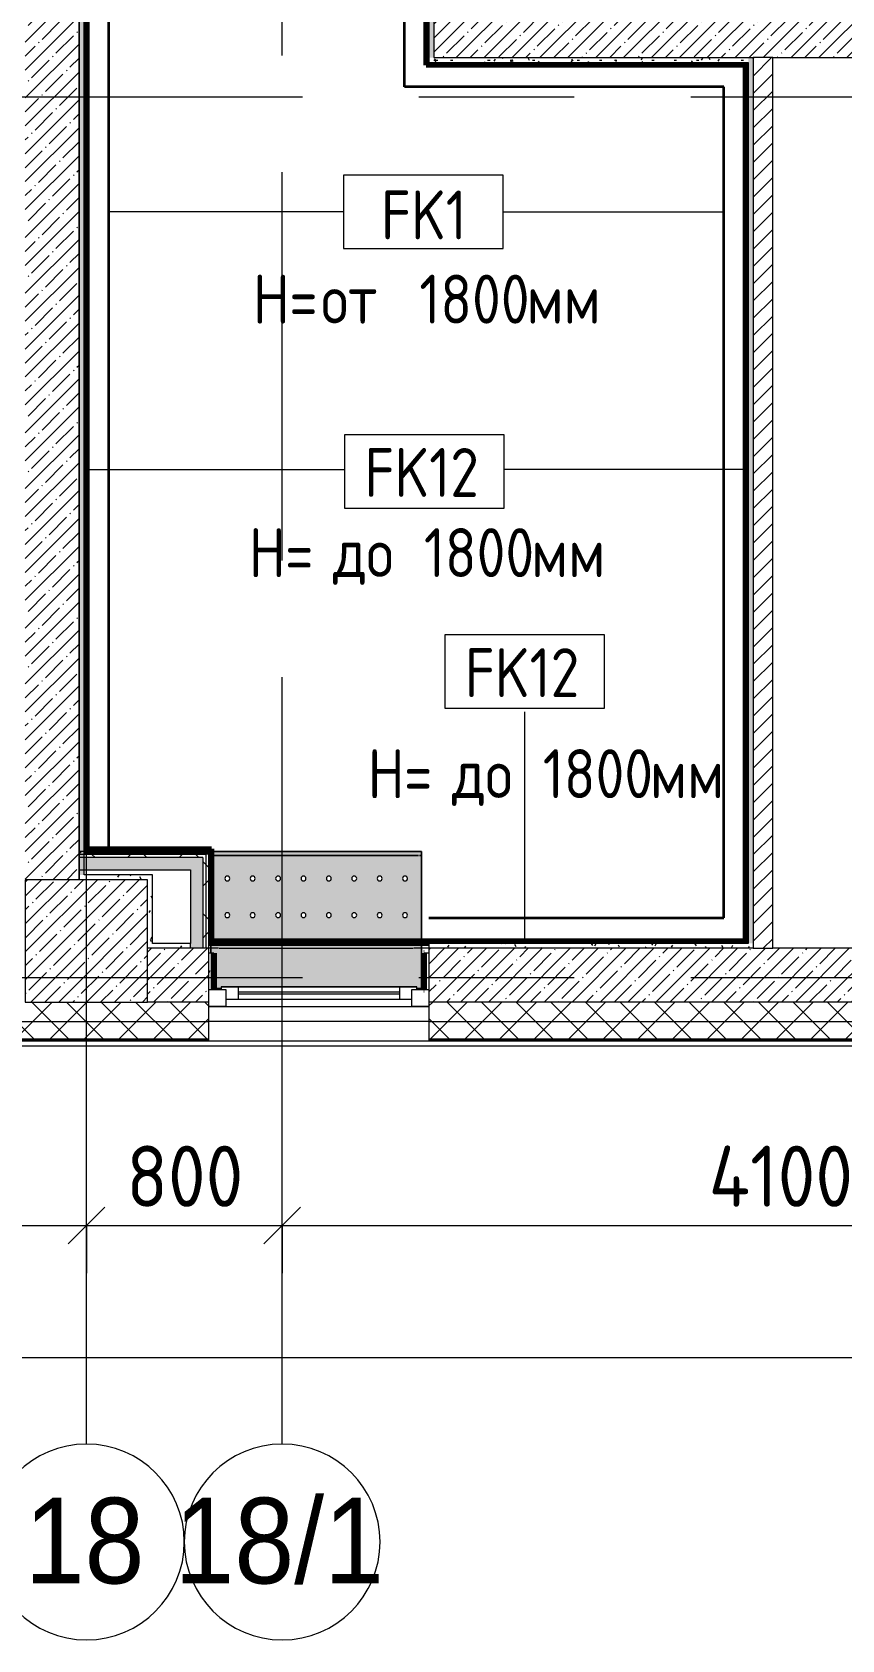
# Model space of a CAD drawing. Header units: millimetres. Extents: x 35144 to 233944, y -8553 to 29000.
# Drawn here: x 65438 to 68748, y -2706 to 3864 of the extents above; entities that cross this region are included whole.
import ezdxf

# ---------------------------------------------------------------- set-up
doc = ezdxf.new("R2010")
doc.units = ezdxf.units.MM
doc.linetypes.add('Осевая', pattern=[3175, 635, -476.25, 1587.5, -476.25])
for name, color, linetype, lineweight in [('A-ANNO-DIMS', 7, 'Continuous', 9), ('A-ANNO-DIMS-100', 7, 'Continuous', 9), ('A-DETL', 7, 'Continuous', 9), ('A-DETL-1', 7, 'Continuous', 35), ('A-GLAZ', 7, 'Continuous', 9), ('A-GLAZ-1', 7, 'Continuous', 13), ('A-WALL', 7, 'Continuous', 9), ('A-WALL-IDEN', 7, 'Continuous', 9), ('I-WALL', 7, 'Continuous', 9), ('S-COLS', 7, 'Continuous', 9), ('Оси', 7, 'Continuous', 9), ('Оси-1', 7, 'Continuous', 20), ('Оси-2', 7, 'Осевая', 9)]:
    doc.layers.add(name, color=color, linetype=linetype, lineweight=lineweight)
for name, color, linetype, lineweight, true_color in [('A-WALL-1', 7, 'Continuous', 9, 0xc0c0c0), ('A-WALL-3', 7, 'Continuous', 9, 0xff80c0), ('G-ANNO-TEXT-1', 7, 'Continuous', 9, 0x3c3c3c), ('I-WALL-24', 7, 'Continuous', 70, 0x3f92ba), ('I-WALL-25', 7, 'Continuous', 70, 0x8bb0bc), ('I-WALL-28', 7, 'Continuous', 80, 0xffd2ff), ('I-WALL-4', 7, 'Continuous', 9, 0x3f92ba), ('I-WALL-6', 7, 'Continuous', 9, 0xc0c0c0), ('I-WALL-7', 7, 'Continuous', 9, 0xcbc7bf), ('I-WALL-8', 7, 'Continuous', 80, 0xff80c0), ('S-WALL-ANLY', 7, 'Continuous', 13, 0x008040), ('S-WALL-ANLY-1', 7, 'Continuous', 5, 0x008040), ('Знаки-1', 9, 'Continuous', 9, 0x808080), ('Знаки-10', 7, 'Continuous', 9, 0xd5d3cf), ('Знаки-4', 7, 'Continuous', 9, 0xaba79f)]:
    doc.layers.add(name, color=color, linetype=linetype, lineweight=lineweight, true_color=true_color)
doc.layers.add('Знаки-3', color=7, linetype='Continuous', lineweight=9, transparency=0.5)
doc.styles.add('Arial', font='arial.ttf', dxfattribs={"width": 0.9, "height": 350})
doc.styles.add('GOST Common', font='GOST_Common.ttf', dxfattribs={"width": 0.9, "height": 200})
doc.styles.add('ISOCPEUR', font='isocpeur.ttf', dxfattribs={"width": 0.9, "height": 250})
doc.dimstyles.new('ISO-2_5_0_9К_БОЛЬШОЙ', dxfattribs={"dimscale": 304.8, "dimtxt": 248.995294, "dimasz": 0.492126, "dimexe": 0.393701, "dimexo": 0.984252, "dimgap": 0, "dimtad": 1, "dimdec": 0, "dimrnd": 10, "dimzin": 0, "dimdsep": 46, "dimtxsty": 'ISOCPEUR', "dimblk1": 'OBLIQUE', "dimblk2": 'OBLIQUE', "dimsah": 1, "dimcen": 0.09, "dimdle": 0.393701, "dimazin": 0, "dimtfac": 1, "dimtdec": 4, "dimtix": 1, "dimtmove": 0, "dimatfit": 3, "dimfxl": 1, "dimtvp": 1, "dimtolj": 1, "dimtzin": 0, "dimarcsym": 2})
doc.dimstyles.new('ISO-2_5_0_9К_БОЛЬШОЙ_1', dxfattribs={"dimscale": 304.8, "dimtxt": 248.995294, "dimasz": 0.492126, "dimexe": 0.393701, "dimexo": 0.984252, "dimgap": 0, "dimtad": 1, "dimdec": 0, "dimrnd": 10, "dimzin": 0, "dimdsep": 46, "dimtxsty": 'ISOCPEUR', "dimblk1": 'OBLIQUE', "dimblk2": 'OBLIQUE', "dimsah": 1, "dimcen": 0.09, "dimdle": 0.393701, "dimazin": 0, "dimtfac": 1, "dimtdec": 4, "dimtix": 1, "dimtmove": 2, "dimatfit": 3, "dimfxl": 1, "dimtvp": 1, "dimtolj": 1, "dimtzin": 0, "dimarcsym": 2})
pattern_1 = [(45, (0, 0), (-57.02463, 57.02463), []), (45, (57.025, 0), (-57.02463, 57.02463), [100.806, -20.161, 3.353, -16.808])]
pattern_2 = [(0, (0, 0), (121.92, 30.48), [10.058, -81.382, 10.058, -81.382, -487.68]), (0, (0, 0), (121.92, 30.48), [-182.88, 10.058, -172.822, 10.058, -81.382, -213.36]), (0, (0, 0), (121.92, 30.48), [-457.2, 10.058, -50.902, 10.058, -142.342]), (120, (45.72, 15.24), (-87.356454, 90.345817), [10.058, -81.382, 10.058, -81.382, -487.68]), (120, (45.72, 15.24), (-87.356454, 90.345817), [-182.88, 10.058, -172.822, 10.058, -81.382, -213.36]), (120, (45.72, 15.24), (-87.356454, 90.345817), [-457.2, 10.058, -50.902, 10.058, -142.342]), (240, (60.96, 76.2), (-34.563546, -120.825817), [10.058, -81.382, 10.058, -81.382, -487.68]), (240, (60.96, 76.2), (-34.563546, -120.825817), [-182.88, 10.058, -172.822, 10.058, -81.382, -213.36]), (240, (60.96, 76.2), (-34.563546, -120.825817), [-457.2, 10.058, -50.902, 10.058, -142.342])]
pattern_3 = [(45, (0, 0), (-106.06602, 106.06602), []), (135, (0, 0), (-106.06602, -106.06602), [])]

# ---------------------------------------------------------------- blocks, each defined once
blk = doc.blocks.new('BSC_Колонна _Прямоугольная - 500х500-V10-План отделки стен 1 этажа в осях 17-23')
at = {"layer": 'S-COLS'}
h = blk.add_hatch(dxfattribs=at)
h.set_pattern_fill('FP_12', color=256, style=0, pattern_type=2)
h.set_pattern_definition([(45, (-65660, -150), (-57.02463, 57.02463), []), (45, (-65602.975, -150), (-57.02463, 57.02463), [100.806, -20.161, 3.353, -16.808])])
h.paths.add_polyline_path([(-250, -250), (250, -250), (250, 250), (-250, 250), (-250, 88)])
for p, q in [((250, 250), (-250, 250)), ((-250, 250), (-250, -250)), ((250, -250), (250, 250)), ((-250, -250), (250, -250))]:
    blk.add_line(p, q, dxfattribs=at)
blk = doc.blocks.new('120_Окно_СКБ_1Ст - 120_Окно_СКБ_1Ст 900х2500_h_-V29-План отделки стен 1 этажа в осях 17-23')
at = {"layer": 'A-GLAZ'}
for p, q in [((450, -57), (-450, -57)), ((-430, -127), (-400, -127)), ((-330, -107), (330, -107)), ((330, -117), (-330, -117)), ((400, -127), (430, -127))]:
    blk.add_line(p, q, dxfattribs=at)
at = {"layer": 'A-GLAZ-1'}
for p, q in [((-450, -127), (-450, -57)), ((-450, -57), (-380, -57)), ((-380, -57), (-380, -127)), ((380, -127), (380, -57)), ((380, -57), (450, -57)), ((450, -57), (450, -127)), ((-380, -127), (-450, -127)), ((-380, -127), (-400, -127)), ((-400, -127), (-400, -137)), ((380, -87), (-380, -87)), ((-380, -87), (-380, -127)), ((-330, -137), (-330, -87)), ((330, -137), (330, -87)), ((380, -127), (380, -87)), ((450, -127), (380, -127)), ((400, -127), (380, -127)), ((400, -137), (400, -127)), ((-400, -137), (400, -137)), ((400, -137), (-400, -137))]:
    blk.add_line(p, q, dxfattribs=at)
blk = doc.blocks.new('Зашивка радиатора_ СУ - Зашивка радиатора  М15-33170478-План отделки стен 1 этажа в осях 17-23')
at = {"layer": 'Знаки-3'}
h = blk.add_hatch(color=256, dxfattribs=at)
h.paths.add_polyline_path([(449, 380.1), (449, 373.6), (-351, 373.6), (-351, 380.1), (-370, 380.1), (-370, -179.9), (488, -178.8), (488, 195.6), (490, 195.6), (490, 235.6), (479, 235.6), (479, 380.1)])
h.paths.add_polyline_path([(319.5, 90.4), (324.5, 89), (328.2, 85.4), (329.5, 80.4), (328.2, 75.4), (324.5, 71.7), (319.5, 70.4), (314.5, 71.7), (310.8, 75.4), (309.5, 80.4), (310.8, 85.4), (314.5, 89), (316.9, 90)])
h.paths.add_polyline_path([(112, 90.4), (117, 89), (120.7, 85.4), (122, 80.4), (120.7, 75.4), (117, 71.7), (112, 70.4), (107, 71.7), (103.3, 75.4), (102, 80.4), (103.3, 85.4), (107, 89), (109.4, 90)])
h.paths.add_polyline_path([(423.2, 90.4), (428.2, 89), (431.9, 85.4), (433.2, 80.4), (431.9, 75.4), (428.2, 71.7), (423.2, 70.4), (418.2, 71.7), (414.6, 75.4), (413.2, 80.4), (414.6, 85.4), (418.2, 89), (420.7, 90)])
h.paths.add_polyline_path([(215.7, 90.4), (220.7, 89), (224.4, 85.4), (225.7, 80.4), (224.4, 75.4), (220.7, 71.7), (215.7, 70.4), (210.7, 71.7), (207.1, 75.4), (205.7, 80.4), (207.1, 85.4), (210.7, 89), (213.2, 90)])
h.paths.add_polyline_path([(-199.3, 90.4), (-194.3, 89), (-190.3, 84.7), (-189.3, 80.4), (-190.6, 75.4), (-194.3, 71.7), (-199.3, 70.4), (-204.3, 71.7), (-207.9, 75.4), (-209.3, 80.4), (-207.9, 85.4), (-204.3, 89), (-201.8, 90)])
h.paths.add_polyline_path([(-95.5, 90.4), (-90.5, 89), (-86.8, 85.4), (-85.5, 80.4), (-86.8, 75.4), (-90.5, 71.7), (-95.5, 70.4), (-100.5, 71.7), (-104.2, 75.4), (-105.5, 80.4), (-104.2, 85.4), (-100.5, 89), (-98.1, 90)])
h.paths.add_polyline_path([(-303, 90.4), (-298, 89), (-294.3, 85.4), (-293, 80.4), (-294.3, 75.4), (-298, 71.7), (-303, 70.4), (-308, 71.7), (-311.7, 75.4), (-313, 80.4), (-311.7, 85.4), (-308, 89), (-305.6, 90)])
h.paths.add_polyline_path([(8.2, 90.4), (13.2, 89), (16.9, 85.4), (18.2, 80.4), (16.9, 75.4), (13.2, 71.7), (8.2, 70.4), (3.2, 71.7), (-0.4, 75.4), (-1.8, 80.4), (-0.4, 85.4), (3.2, 89), (5.7, 90)])
h.paths.add_polyline_path([(215.7, -59.6), (220.7, -61), (224.4, -64.6), (225.7, -69.6), (224.4, -74.6), (220.7, -78.3), (215.7, -79.6), (210.7, -78.3), (207.1, -74.6), (205.7, -69.6), (207.1, -64.6), (210.7, -61), (213.2, -60)])
h.paths.add_polyline_path([(423.2, -59.6), (428.2, -61), (431.9, -64.6), (433.2, -69.6), (431.9, -74.6), (428.2, -78.3), (423.2, -79.6), (418.2, -78.3), (414.6, -74.6), (413.2, -69.6), (414.6, -64.6), (418.2, -61), (420.7, -60)])
h.paths.add_polyline_path([(319.5, -59.6), (324.5, -61), (328.2, -64.6), (329.5, -69.6), (328.2, -74.6), (324.5, -78.3), (319.5, -79.6), (314.5, -78.3), (310.8, -74.6), (309.5, -69.6), (310.8, -64.6), (314.5, -61), (316.9, -60)])
h.paths.add_polyline_path([(112, -59.6), (117, -61), (120.7, -64.6), (122, -69.6), (120.7, -74.6), (117, -78.3), (112, -79.6), (107, -78.3), (103.3, -74.6), (102, -69.6), (103.3, -64.6), (107, -61), (109.4, -60)])
h.paths.add_polyline_path([(8.2, -59.6), (13.2, -61), (16.9, -64.6), (18.2, -69.6), (16.9, -74.6), (13.2, -78.3), (8.2, -79.6), (3.2, -78.3), (-0.4, -74.6), (-1.8, -69.6), (-0.4, -64.6), (3.2, -61), (5.7, -60)])
h.paths.add_polyline_path([(-199.3, -59.6), (-194.3, -61), (-190.3, -65.3), (-189.3, -69.6), (-190.6, -74.6), (-194.3, -78.3), (-199.3, -79.6), (-204.3, -78.3), (-207.9, -74.6), (-209.3, -69.6), (-207.9, -64.6), (-204.3, -61), (-201.8, -60)])
h.paths.add_polyline_path([(-95.5, -59.6), (-90.5, -61), (-86.8, -64.6), (-85.5, -69.6), (-86.8, -74.6), (-90.5, -78.3), (-95.5, -79.6), (-100.5, -78.3), (-104.2, -74.6), (-105.5, -69.6), (-104.2, -64.6), (-100.5, -61), (-98.1, -60)])
h.paths.add_polyline_path([(-303, -59.6), (-298, -61), (-294.3, -64.6), (-293, -69.6), (-294.3, -74.6), (-298, -78.3), (-303, -79.6), (-308, -78.3), (-311.7, -74.6), (-313, -69.6), (-311.7, -64.6), (-308, -61), (-305.6, -60)])
at = {"layer": 'Знаки-1'}
for p, q in [((-351, 380.1), (-370, 380.1)), ((-370, 380.1), (-370, -179.9)), ((479, 380.1), (449, 380.1)), ((490, 195.6), (490, 235.6)), ((-370, -179.9), (488, -179.9))]:
    blk.add_line(p, q, dxfattribs=at)
for centre, start, end in [((-303, 80.4), 0, 180), ((-303, 80.4), 180, 0), ((-199.3, 80.4), 0, 180), ((-199.3, 80.4), 180, 0), ((-95.5, 80.4), 0, 180), ((-95.5, 80.4), 180, 360), ((8.2, 80.4), 0, 180), ((8.2, 80.4), 180, 0), ((112, 80.4), 0, 180), ((112, 80.4), 180, 0), ((215.7, 80.4), 0, 180), ((215.7, 80.4), 180, 0), ((319.5, 80.4), 0, 180), ((319.5, 80.4), 180, 0), ((423.2, 80.4), 0, 180), ((423.2, 80.4), 180, 0), ((-303, -69.6), 0, 180), ((-199.3, -69.6), 0, 180), ((-95.5, -69.6), 0, 180), ((8.2, -69.6), 0, 180), ((112, -69.6), 0, 180), ((215.7, -69.6), 0, 180), ((319.5, -69.6), 0, 180), ((423.2, -69.6), 0, 180), ((-303, -69.6), 180, 0), ((-199.3, -69.6), 180, 0), ((-95.5, -69.6), 180, 0), ((8.2, -69.6), 180, 0), ((112, -69.6), 180, 0), ((215.7, -69.6), 180, 0), ((319.5, -69.6), 180, 0), ((423.2, -69.6), 180, 0)]:
    blk.add_arc(centre, 10, start, end, dxfattribs=at)
at = {"layer": 'Знаки-10'}
for p, q in [((-366.5, -163.9), (-370, -163.9)), ((-370, -179.9), (-370, -163.9)), ((-370, -179.9), (488, -179.9)), ((-361.9, -163.9), (-366.4, -163.9)), ((-343.9, -163.9), (-358.7, -163.9)), ((-326.8, -163.9), (-342.4, -163.9)), ((446.2, -163.9), (-326.2, -163.9)), ((462.5, -163.9), (446.8, -163.9)), ((478.7, -163.9), (463.9, -163.9)), ((486.5, -163.9), (481.9, -163.9)), ((488, -163.9), (486.5, -163.9))]:
    blk.add_line(p, q, dxfattribs=at)
at = {"layer": 'Знаки-4'}
for p, q in [((-370, -179.9), (-370, 380.1)), ((-370, 380.1), (-351, 380.1)), ((449, 380.1), (479, 380.1)), ((490, 235.6), (490, 195.6)), ((-370, -163.9), (-366.5, -163.9)), ((-370, -163.9), (-370, -179.9)), ((488, -179.9), (-370, -179.9)), ((488, -179.9), (-370, -179.9)), ((-366.4, -163.9), (-361.9, -163.9)), ((-358.7, -163.9), (-343.9, -163.9)), ((-342.4, -163.9), (-326.8, -163.9)), ((-326.2, -163.9), (446.2, -163.9)), ((446.8, -163.9), (462.5, -163.9)), ((463.9, -163.9), (478.7, -163.9)), ((481.9, -163.9), (486.5, -163.9)), ((486.5, -163.9), (488, -163.9))]:
    blk.add_line(p, q, dxfattribs=at)
for centre, start, end in [((-303, 80.4), 0, 180), ((-303, 80.4), 180, 360), ((-199.3, 80.4), 0, 180), ((-199.3, 80.4), 180, 0), ((-95.5, 80.4), 0, 180), ((-95.5, 80.4), 180, 360), ((8.2, 80.4), 0, 180), ((8.2, 80.4), 180, 360), ((112, 80.4), 0, 180), ((112, 80.4), 180, 0), ((215.7, 80.4), 150, 180), ((215.7, 80.4), 180, 360), ((215.7, 80.4), 135, 150), ((215.7, 80.4), 120, 135), ((215.7, 80.4), 45, 120), ((215.7, 80.4), 0, 45), ((319.5, 80.4), 0, 180), ((319.5, 80.4), 180, 360), ((423.2, 80.4), 0, 180), ((423.2, 80.4), 180, 360), ((-303, -69.6), 150, 180), ((-303, -69.6), 0, 150), ((-199.3, -69.6), 0, 180), ((-95.5, -69.6), 0, 180), ((8.2, -69.6), 30, 180), ((8.2, -69.6), 0, 30), ((112, -69.6), 30, 180), ((112, -69.6), 0, 30), ((215.7, -69.6), 0, 180), ((319.5, -69.6), 0, 180), ((423.2, -69.6), 0, 180), ((-303, -69.6), 180, 360), ((-199.3, -69.6), 180, 360), ((-95.5, -69.6), 180, 360), ((8.2, -69.6), 180, 210), ((8.2, -69.6), 210, 330), ((8.2, -69.6), 330, 360), ((112, -69.6), 180, 360), ((215.7, -69.6), 180, 360), ((319.5, -69.6), 180, 360), ((423.2, -69.6), 180, 360)]:
    blk.add_arc(centre, 10, start, end, dxfattribs=at)
blk = doc.blocks.new('Ось сетки - D8-29747960-План отделки стен 1 этажа в осях 17-23')
at = {"layer": 'Оси-1'}
for start, end in [(360, 180), (180, 360)]:
    blk.add_arc((0, 0), 4, start, end, dxfattribs=at)
blk = doc.blocks.new('DIMBLOCK11-План отделки стен 1 этажа в осях 17-23')
at = {"layer": 'A-ANNO-DIMS-100'}
for p, q in [((61160, -1207.1), (61160, -893.1)), ((65660, -1207.1), (65660, -893.1)), ((61160, -1013.1), (65660, -1013.1)), ((61160, -1013.1), (61160, -1207.1)), ((65660, -1013.1), (65660, -1207.1))]:
    blk.add_line(p, q, dxfattribs=at)
at = {"layer": 'A-ANNO-DIMS-100', "lineweight": 20}
for p, q in [((61160, -1013.1), (61235, -938.1)), ((65660, -1013.1), (65735, -938.1)), ((61160, -1013.1), (61085, -1088.1)), ((65660, -1013.1), (65585, -1088.1))]:
    blk.add_line(p, q, dxfattribs=at)
at = {"layer": 'A-ANNO-DIMS-100', "color": 0, "insert": (63082, -686.5), "char_height": 250, "width": 787.208, "attachment_point": 1, "line_spacing_factor": 1.149209, "style": 'ISOCPEUR'}
blk.add_mtext('4500', dxfattribs=at)
blk = doc.blocks.new('_Oblique')
at = {"color": 0, "linetype": 'ByBlock', "lineweight": -2}
blk.add_line((-0.5, -0.5), (0.5, 0.5), dxfattribs=at)
blk = doc.blocks.new('DIMBLOCK12-План отделки стен 1 этажа в осях 17-23')
at = {"layer": 'A-ANNO-DIMS-100'}
for p, q in [((65660, -1207.1), (65660, -893.1)), ((66460, -1207.1), (66460, -893.1)), ((65660, -1013.1), (66460, -1013.1)), ((65660, -1013.1), (65660, -1207.1)), ((66460, -1013.1), (66460, -1207.1))]:
    blk.add_line(p, q, dxfattribs=at)
at = {"layer": 'A-ANNO-DIMS-100', "lineweight": 20}
for p, q in [((65660, -1013.1), (65735, -938.1)), ((66460, -1013.1), (66535, -938.1)), ((65660, -1013.1), (65585, -1088.1)), ((66460, -1013.1), (66385, -1088.1))]:
    blk.add_line(p, q, dxfattribs=at)
at = {"layer": 'A-ANNO-DIMS-100', "color": 0, "insert": (65823, -686.5), "char_height": 250, "width": 568.858, "attachment_point": 1, "line_spacing_factor": 1.149209, "style": 'ISOCPEUR'}
blk.add_mtext('800', dxfattribs=at)
blk = doc.blocks.new('DIMBLOCK13-План отделки стен 1 этажа в осях 17-23')
at = {"layer": 'A-ANNO-DIMS-100'}
for p, q in [((66460, -1207.1), (66460, -893.1)), ((70560, -1207.1), (70560, -893.1)), ((66460, -1013.1), (70560, -1013.1)), ((66460, -1013.1), (66460, -1207.1)), ((70560, -1013.1), (70560, -1207.1))]:
    blk.add_line(p, q, dxfattribs=at)
at = {"layer": 'A-ANNO-DIMS-100', "lineweight": 20}
for p, q in [((66460, -1013.1), (66535, -938.1)), ((70560, -1013.1), (70635, -938.1)), ((66460, -1013.1), (66385, -1088.1)), ((70560, -1013.1), (70485, -1088.1))]:
    blk.add_line(p, q, dxfattribs=at)
at = {"layer": 'A-ANNO-DIMS-100', "color": 0, "insert": (68203.5, -686.5), "char_height": 250, "width": 735.494, "attachment_point": 1, "line_spacing_factor": 1.149209, "style": 'ISOCPEUR'}
blk.add_mtext('4100', dxfattribs=at)
blk = doc.blocks.new('DIMBLOCK33-План отделки стен 1 этажа в осях 17-23')
at = {"layer": 'A-ANNO-DIMS-100'}
for p, q in [((38310, -1746), (38310, -1432)), ((84560, -1746), (84560, -1432)), ((38190, -1552), (84680, -1552)), ((38310, -1552), (38310, -1746)), ((84560, -1552), (84560, -1746))]:
    blk.add_line(p, q, dxfattribs=at)
at = {"layer": 'A-ANNO-DIMS-100', "lineweight": 20}
for p, q in [((38310, -1552), (38385, -1477)), ((84560, -1552), (84635, -1477)), ((38310, -1552), (38235, -1627)), ((84560, -1552), (84485, -1627))]:
    blk.add_line(p, q, dxfattribs=at)
at = {"layer": 'A-ANNO-DIMS-100', "color": 0, "insert": (58117.8, -1225.4), "char_height": 250, "width": 976.828, "attachment_point": 1, "line_spacing_factor": 1.149209, "style": 'ISOCPEUR'}
blk.add_mtext('46250', dxfattribs=at)
blk = doc.blocks.new('М_стена_0001 - Типоразмер_без рамки-25382661-План отделки стен 1 этажа в осях 17-23')
at = {"layer": 'A-WALL-IDEN'}
for p, q in [((3.258, 1.523), (-3.273, 1.523)), ((-3.273, 1.523), (-3.273, -1.477)), ((3.258, -1.477), (3.258, 1.523)), ((-3.273, -1.477), (3.258, -1.477))]:
    blk.add_line(p, q, dxfattribs=at)

msp = doc.modelspace()

# ---------------------------------------------------------------- hatches: boundary and pattern name
at = {"layer": 'A-WALL'}
h = msp.add_hatch(dxfattribs=at)
h.set_pattern_fill('FP_17', color=256, style=0, pattern_type=2)
h.set_pattern_definition([(45, (0, 0), (-70.71068, 70.71068), []), (135, (0, 0), (-70.71068, -70.71068), [])])
h.paths.add_polyline_path([(73980, -250), (75700, -250), (75700, -100), (73980, -100)])
h.paths.add_polyline_path([(71560, -250), (72280, -250), (72280, -100), (71560, -100)])
h.paths.add_polyline_path([(70660, -250), (70660, -100), (67060, -100), (67060, -250), (69446.9, -250)])
h.paths.add_polyline_path([(57160, -250), (57160, -100), (56410, -100), (56410, -250), (56910, -250)])
h.paths.add_polyline_path([(60910, -250), (61610, -250), (61610, -100), (60910, -100)])
h.paths.add_polyline_path([(59798.8, -250), (60010, -250), (60010, -100), (59260, -100), (59260, -250), (59427.7, -250)])
h.paths.add_polyline_path([(63710, -250), (64260, -250), (64260, -100), (63710, -100)])
h.paths.add_polyline_path([(65736.1, -250), (66160, -250), (66160, -100), (65160, -100), (65160, -250), (65410, -250)])
h.paths.add_polyline_path([(47410, -250), (48160, -250), (48160, -100), (47410, -100)])
h.paths.add_polyline_path([(49060, -250), (49771.5, -250), (49771.5, -100), (49060, -100)])
h.paths.add_polyline_path([(52006.1, -250), (53310, -250), (53310, -100), (51871.5, -100), (51871.5, -250)])
h.paths.add_polyline_path([(44310, -250), (44310, -100), (42737.5, -100), (42737.5, -250), (44213.4, -250)])
h.paths.add_polyline_path([(40637.5, -250), (40637.5, -100), (39940, -100), (39940, -250), (40502.6, -250)])
h.paths.add_polyline_path([(39040, -250), (39040, -100), (38742.7, -100), (38742.7, -250), (39018.3, -250)])
at = {"layer": 'I-WALL'}
h = msp.add_hatch(dxfattribs=at)
h.set_pattern_fill('FP_80', color=256, style=0, pattern_type=2)
h.set_pattern_definition(pattern_2)
h.paths.add_polyline_path([(67080, 3760), (67080, 7680), (67060, 7680), (67060, 3760)])
h = msp.add_hatch(dxfattribs=at)
h.set_pattern_fill('FP_1', color=256, style=0, pattern_type=2)
h.set_pattern_definition(pattern_1)
h.paths.add_polyline_path([(65410, 400), (65630, 400), (65630, 7400), (65410, 7400), (65410, 803.1)])
h = msp.add_hatch(dxfattribs=at)
h.set_pattern_fill('FP_80', color=256, style=0, pattern_type=2)
h.set_pattern_definition(pattern_2)
h.paths.add_polyline_path([(65650, 420), (65650, 7380), (65630, 7380), (65630, 420)])
h = msp.add_hatch(dxfattribs=at)
h.set_pattern_fill('FP_1', color=256, style=0, pattern_type=2)
h.set_pattern_definition(pattern_1)
h.paths.add_polyline_path([(67080, 3760), (70420, 3760), (70420, 3980), (67080, 3980)])
h = msp.add_hatch(dxfattribs=at)
h.set_pattern_fill('FP_80', color=256, style=0, pattern_type=2)
h.set_pattern_definition(pattern_2)
h.paths.add_polyline_path([(67962.6, 3740), (68365, 3740), (68365, 3760), (67060, 3760), (67060, 3740)])
h = msp.add_hatch(dxfattribs=at)
h.set_pattern_fill('FP_80', color=256, style=0, pattern_type=2)
h.set_pattern_definition(pattern_2)
h.paths.add_polyline_path([(68385, 140), (68385, 3760), (68365, 3760), (68365, 140)])
h = msp.add_hatch(dxfattribs=at)
h.set_pattern_fill('FP_49', color=256, style=0, pattern_type=2)
h.set_pattern_definition([(45, (0, 0), (-35.35534, 35.35534), [])])
h.paths.add_polyline_path([(68385, 120), (68465, 120), (68465, 3760), (68385, 3760), (68385, 238)])
h = msp.add_hatch(dxfattribs=at)
h.set_pattern_fill('FP_81', color=256, style=0, pattern_type=2)
h.set_pattern_definition(pattern_3)
h.paths.add_polyline_path([(65630, 503), (66160, 503), (66160, 515.5), (65630, 515.5)])
h = msp.add_hatch(dxfattribs=at)
h.set_pattern_fill('FP_81', color=256, style=0, pattern_type=2)
h.set_pattern_definition(pattern_3)
h.paths.add_polyline_path([(66147.5, 490.5), (66147.5, 503), (65630, 503), (65630, 490.5), (66135, 490.5)])
for points in [[(66107.2, 440.5), (66135, 440.5), (66135, 490.5), (65630, 490.5), (65630, 440.5), (66085, 440.5)], [(66135, 120), (66135, 440.5), (66085, 440.5), (66085, 120), (66107.2, 120)]]:
    msp.add_hatch(color=256, dxfattribs=at).paths.add_polyline_path(points)
h = msp.add_hatch(dxfattribs=at)
h.set_pattern_fill('FP_81', color=256, style=0, pattern_type=2)
h.set_pattern_definition(pattern_3)
h.paths.add_polyline_path([(66147.5, 120), (66147.5, 490.5), (66135, 490.5), (66135, 120)])
h = msp.add_hatch(dxfattribs=at)
h.set_pattern_fill('FP_81', color=256, style=0, pattern_type=2)
h.set_pattern_definition(pattern_3)
h.paths.add_polyline_path([(66160, 120), (66160, 503), (66147.5, 503), (66147.5, 120)])
h = msp.add_hatch(dxfattribs=at)
h.set_pattern_fill('FP_80', color=256, style=0, pattern_type=2)
h.set_pattern_definition(pattern_2)
h.paths.add_polyline_path([(65930, 400), (65930, 420), (65630, 420), (65630, 400), (65910, 400)])
h = msp.add_hatch(dxfattribs=at)
h.set_pattern_fill('FP_80', color=256, style=0, pattern_type=2)
h.set_pattern_definition(pattern_2)
h.paths.add_polyline_path([(65930, 120), (65930, 400), (65910, 400), (65910, 120)])
h = msp.add_hatch(dxfattribs=at)
h.set_pattern_fill('FP_80', color=256, style=0, pattern_type=2)
h.set_pattern_definition(pattern_2)
h.paths.add_polyline_path([(67220.4, 120), (68385, 120), (68385, 140), (67060, 140), (67060, 120)])
h.paths.add_polyline_path([(66085, 120), (66085, 140), (65930, 140), (65930, 120)])
h = msp.add_hatch(dxfattribs=at)
h.set_pattern_fill('FP_1', color=256, style=0, pattern_type=2)
h.set_pattern_definition(pattern_1)
h.paths.add_polyline_path([(71673.4, -100), (71860, -100), (71860, 120), (71560, 120), (71560, -100)])
h.paths.add_polyline_path([(66160, -100), (66160, 120), (65910, 120), (65910, -100), (66107.2, -100)])
h.paths.add_polyline_path([(67060, -100), (70660, -100), (70660, 120), (67060, 120)])
h = msp.add_hatch(dxfattribs=at)
h.set_pattern_fill('FP_80', color=256, style=0, pattern_type=2)
h.set_pattern_definition(pattern_2)
h.paths.add_polyline_path([(66160, -48), (66180, -48), (66180, 100), (66160, 100), (66160, -44.6)])
h = msp.add_hatch(dxfattribs=at)
h.set_pattern_fill('FP_80', color=256, style=0, pattern_type=2)
h.set_pattern_definition(pattern_2)
h.paths.add_polyline_path([(67040, -48), (67060, -48), (67060, 100), (67040, 100)])
at = {"layer": 'I-WALL-4'}
for points in [[(67060, 3729), (67060, 7649), (67049, 7649), (67049, 3729)], [(65661, 526.5), (65661, 7380), (65650, 7380), (65650.1, 526.5), (65652.3, 526.5)], [(68365, 3729), (68365, 3740), (67060, 3740), (67060, 3729), (68354, 3729)], [(68365, 140), (68365, 3740), (68354, 3740), (68354, 140)], [(66107.2, 515.5), (66171, 515.5), (66171, 526.5), (65650, 526.5), (65650, 515.5), (65736.1, 515.5)], [(66160, 140), (66171, 140), (66171, 515.5), (66160, 515.5), (66160, 238)], [(66988, 140), (67029, 140), (67029, 151), (66171, 150), (66171, 140), (66986.3, 140)], [(67060, 140), (67060, 151), (67029, 150), (67029, 140)], [(68365, 140), (68365, 151), (67060, 150), (67060, 140), (67962.6, 140)]]:
    msp.add_hatch(color=256, dxfattribs=at).paths.add_polyline_path(points)

# ---------------------------------------------------------------- linework, layer by layer
at = {"layer": 'A-DETL'}
for p, q in [((67363.1, 3280), (66710, 3280)), ((66710, 3280), (66710, 2980)), ((67363.1, 2980), (67363.1, 3280)), ((66710, 3130), (65750, 3130)), ((67363.1, 3130), (68265, 3130)), ((66710, 2980), (67363.1, 2980))]:
    msp.add_line(p, q, dxfattribs=at)
at = {"layer": 'A-DETL-1'}
for p, q in [((66960, 3640), (66960, 7560)), ((65750, 7280), (65750, 526.5)), ((68265, 3640), (66960, 3640)), ((68265, 245), (68265, 3640)), ((67060, 245), (68265, 245))]:
    msp.add_line(p, q, dxfattribs=at)
at = {"layer": 'A-WALL'}
for p, q in [((68465, 3760), (68385, 3760)), ((65630, 400), (65630, 552.5)), ((65630, 552.5), (65630, 400)), ((66147.5, 503), (65630, 503)), ((66135, 490.5), (65630, 490.5)), ((66135, 490.5), (66135, 120)), ((66147.5, 503), (66147.5, 120)), ((66085, 120), (66085, 140)), ((68385, 120), (68465, 120)), ((66160, -100), (65910, -100)), ((70660, -100), (67060, -100)), ((65160, -250), (66160, -250)), ((65160, -253), (66160, -253)), ((67060, -250), (70660, -250)), ((67060, -253), (70660, -253))]:
    msp.add_line(p, q, dxfattribs=at)
at = {"layer": 'A-WALL-1'}
for p, q in [((66160, -258), (66160, -100)), ((67060, -100), (67060, -258)), ((64260, -258), (72280, -258)), ((72280, -280), (38742.7, -280))]:
    msp.add_line(p, q, dxfattribs=at)
at = {"layer": 'A-WALL-3'}
msp.add_line((65650, 516.5), (65650, 515.5), dxfattribs=at)
at = {"layer": 'A-WALL-IDEN'}
for p, q in [((65655.5, 2077), (66714.2, 2077)), ((68359.5, 2077), (67367.3, 2077)), ((67451.2, 145.5), (67451.2, 1086.9))]:
    msp.add_line(p, q, dxfattribs=at)
at = {"layer": 'I-WALL-24'}
for p, q in [((67049, 3729), (67049, 7649)), ((65661, 7380), (65661, 526.5)), ((68365, 3729), (67049, 3729)), ((68354, 140), (68354, 3740)), ((65650, 526.5), (66171, 526.5)), ((66171, 526.5), (66171, 140)), ((66991.8, 151), (68365, 151)), ((67060, 151), (67060, 140))]:
    msp.add_line(p, q, dxfattribs=at)
at = {"layer": 'I-WALL-25'}
for p, q in [((66203.9, 140), (66160, 140)), ((66171, 151), (66206, 151)), ((66992.5, 140), (66205.4, 140)), ((66207.5, 151), (66990.3, 151)), ((67060, 140), (66993.9, 140))]:
    msp.add_line(p, q, dxfattribs=at)
at = {"layer": 'I-WALL-28'}
for p, q in [((66180, 100), (66180, -48)), ((66181, 100), (66180, 100)), ((66181, -48), (66181, 100)), ((67039, 100), (67039, -48)), ((67040, 100), (67039, 100)), ((67040, -48), (67040, 100)), ((66180, -48), (66181, -48)), ((67039, -48), (67040, -48))]:
    msp.add_line(p, q, dxfattribs=at)
at = {"layer": 'I-WALL-6'}
for p, q in [((67060, 7660), (67060, 3740)), ((67080, 7680), (67080, 3760)), ((65630, 552.5), (65630, 7400)), ((65630, 7400), (65630, 552.5)), ((65650, 516.5), (65650, 7380)), ((67080, 3760), (68385, 3760)), ((68385, 3760), (68385, 120)), ((68465, 3760), (69065, 3760)), ((68465, 120), (68465, 3760)), ((67060, 3740), (68365, 3740)), ((68365, 3740), (68365, 140)), ((65650, 515.5), (65630, 515.5)), ((65650, 420), (65650, 515.5)), ((66160, -100), (66160, 515.5)), ((65630, 440.5), (66085, 440.5)), ((65930, 420), (65650, 420)), ((65930, 140), (65930, 420)), ((66085, 440.5), (66085, 140)), ((66085, 140), (65930, 140)), ((67060, 140), (67060, -100)), ((68365, 140), (67060, 140)), ((66200.1, 120), (65910, 120)), ((66180, 100), (66160, 100)), ((68385, 120), (66997.7, 120)), ((67060, 100), (67040, 100)), ((69065, 120), (68465, 120)), ((66160, -48), (66180, -48)), ((67040, -48), (67060, -48))]:
    msp.add_line(p, q, dxfattribs=at)
at = {"layer": 'I-WALL-7'}
msp.add_line((66202.5, 120), (66995.3, 120), dxfattribs=at)
at = {"layer": 'I-WALL-8'}
for p, q in [((66165.5, 516.5), (65650, 516.5)), ((65650, 515.5), (66165.5, 515.5)), ((66165.5, 515.5), (66165.5, 516.5))]:
    msp.add_line(p, q, dxfattribs=at)
at = {"layer": 'S-WALL-ANLY'}
msp.add_line((67060, -179), (66160, -179), dxfattribs=at)
at = {"layer": 'S-WALL-ANLY-1'}
for p, q in [((65160, -179), (66160, -179)), ((67060, -179), (70660, -179))]:
    msp.add_line(p, q, dxfattribs=at)
at = {"layer": 'Оси'}
for p, q in [((65660, -1906.3), (65660, 593.7)), ((66460, -1906.3), (66460, 593.7))]:
    msp.add_line(p, q, dxfattribs=at)
at = {"layer": 'Оси-2'}
for p, q in [((65660, 593.7), (65660, 24898.1)), ((66460, 593.7), (66460, 24898.1)), ((38443.7, 3600), (82200, 3600)), ((38443.7, 0), (82200, 0))]:
    msp.add_line(p, q, dxfattribs=at)

# ---------------------------------------------------------------- block references
at = {"layer": 'A-GLAZ', "rotation": 180}
msp.add_blockref('120_Окно_СКБ_1Ст - 120_Окно_СКБ_1Ст 900х2500_h_-V29-План отделки стен 1 этажа в осях 17-23', (66610, -175), dxfattribs=at)
at = {"layer": 'A-WALL-IDEN', "xscale": 99.99999999999993, "yscale": 99.99999999999993, "zscale": 99.99999999999993}
for p in [(67041.5, 2066.5), (67451.9, 1248.4)]:
    msp.add_blockref('М_стена_0001 - Типоразмер_без рамки-25382661-План отделки стен 1 этажа в осях 17-23', p, dxfattribs=at)
at = {"layer": 'S-COLS'}
msp.add_blockref('BSC_Колонна _Прямоугольная - 500х500-V10-План отделки стен 1 этажа в осях 17-23', (65660, 150), dxfattribs=at)
at = {"layer": 'Знаки-4', "rotation": 180}
msp.add_blockref('Зашивка радиатора_ СУ - Зашивка радиатора  М15-33170478-План отделки стен 1 этажа в осях 17-23', (66659, 335.6), dxfattribs=at)
at = {"layer": 'Оси-1', "xscale": 99.99999999999993, "yscale": 99.99999999999993, "zscale": 99.99999999999993}
for p in [(65660, -2306.3), (66460, -2306.3)]:
    msp.add_blockref('Ось сетки - D8-29747960-План отделки стен 1 этажа в осях 17-23', p, dxfattribs=at)

# ---------------------------------------------------------------- texts
at = {"layer": 'A-WALL-IDEN', "char_height": 200, "width": 606.076, "attachment_point": 1, "style": 'GOST Common'}
for insert in [(66796, 2164.6), (67206.4, 1346.5)]:
    msp.add_mtext('FK12', dxfattribs=dict(at, insert=insert))
at = {"layer": 'G-ANNO-TEXT-1', "char_height": 200, "attachment_point": 1, "style": 'GOST Common'}
for s, insert, width in [('FK1', (66863.6, 3217.1), 447.342), ('\\fGOST Common|b0|i0|c204|p34|;\\W.9;Н', (66339.7, 2873.1), 180.38), (' 1800', (66911.2, 2873.1), 663.797), ('\\fGOST Common|b0|i0|c204|p34|;\\W.9;=', (66488.6, 2873.1), 158.734), ('от', (66619.5, 2873.1), 353.544), ('мм', (67458.9, 2873.1), 360.759), ('\\fGOST Common|b0|i0|c204|p34|;\\W.9;Н', (66322.8, 1837.1), 180.38), ('до', (66668, 1837.1), 317.468), (' 1800', (66930, 1837.1), 663.797), ('мм', (67477.7, 1837.1), 360.759), ('= ', (66471.6, 1837.1), 238.101), ('\\fGOST Common|b0|i0|c204|p34|;\\W.9;Н', (66808.9, 933.6), 180.38), (' 1800', (67416.1, 933.6), 663.797), ('до', (67154.2, 933.6), 317.468), ('мм', (67963.8, 933.6), 360.759), ('= ', (66957.7, 933.6), 238.101)]:
    msp.add_mtext(s, dxfattribs=dict(at, insert=insert, width=width))
at = {"layer": 'Оси', "char_height": 350, "attachment_point": 1, "style": 'Arial'}
for s, insert, width in [('18', (65407.4, -2125.6), 606.076), ('18/1', (66019.7, -2125.6), 1060.633)]:
    msp.add_mtext(s, dxfattribs=dict(at, insert=insert, width=width))

# ---------------------------------------------------------------- dimensions: what is measured, and where the dimension line sits
at = {"layer": 'A-ANNO-DIMS'}
for base, p1, p2, override, picture, middle in [((65660, -1013.1), (61160, -907.1), (65660, -907.1), {"dimpost": '<>', "dimfxl": 4500}, 'DIMBLOCK11-План отделки стен 1 этажа в осях 17-23', (63410, -888.1)), ((66460, -1013.1), (65660, -907.1), (66460, -907.1), {"dimpost": '<>', "dimfxl": 800}, 'DIMBLOCK12-План отделки стен 1 этажа в осях 17-23', (66060, -888.1)), ((70560, -1013.1), (66460, -907.1), (70560, -907.1), {"dimpost": '<>', "dimfxl": 4100}, 'DIMBLOCK13-План отделки стен 1 этажа в осях 17-23', (68510, -888.1))]:
    dim = msp.add_linear_dim(base=base, p1=p1, p2=p2, dimstyle='ISO-2_5_0_9К_БОЛЬШОЙ', override=override, dxfattribs=at)
    dim.commit()
    dim.dimension.update_dxf_attribs({"geometry": picture, "text_midpoint": middle})
dim = msp.add_linear_dim(base=(84560, -1552), p1=(38310, -1446), p2=(84560, -1446), dimstyle='ISO-2_5_0_9К_БОЛЬШОЙ_1', override={"dimpost": '<>', "dimfxl": 46250}, dxfattribs=at)
dim.commit()
dim.dimension.update_dxf_attribs({"geometry": 'DIMBLOCK33-План отделки стен 1 этажа в осях 17-23', "text_midpoint": (58606.2, -1392.1), "dimtype": 160})

doc.saveas('drawing.dxf')
